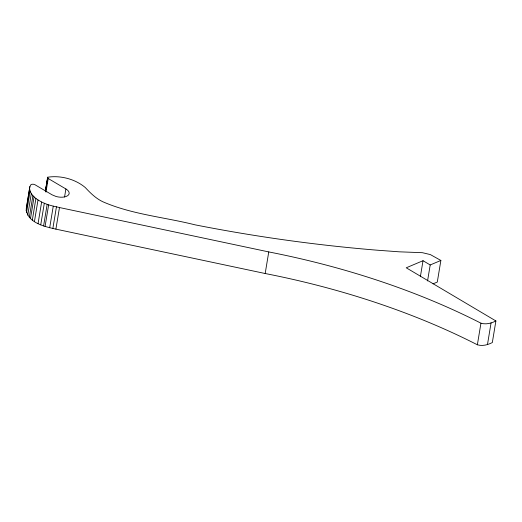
<?xml version="1.0" encoding="UTF-8"?>
<svg xmlns="http://www.w3.org/2000/svg" width="522" height="522" viewBox="0 0 522 522"><rect width="100%" height="100%" fill="white"/><g stroke="black" fill="none" stroke-linecap="round" stroke-linejoin="round"><path stroke-width="0.78" d="M440.875 260.452L430.2 264.961L423.022 260.706L406.24 267.793L495.9 320.958L492.324 342.556C487.737 344.911 482.439 346.327 477.369 344.788A457.801 226.822 9.4 0 0 265.183 273.521L55.906 229.138C44.579 226.613 26.368 222.607 26.302 208.2L29.878 186.602L31.137 184.39L33.114 184.188L34.798 184.638L52.076 194.817L56.122 196.507A10.336 5.122 9.4 0 0 66.059 196.513L67.73 195.665A10.336 5.122 9.4 0 0 66.366 189.238L48.22 178.517L47.73 177.206C60.565 175.248 75.122 179.02 85.23 187.496C90.397 193.036 95.911 198.504 102.86 201.766C131.955 214.477 164.358 217.126 194.934 224.806A813.465 403.036 9.4 0 0 377.393 250.214L399.245 251.819L422.415 252.694L430.35 254.586L440.875 260.452L437.299 282.05L433.025 283.851M26.1 210.614L29.878 186.602M26.524 212.689L30.1 191.091L29.676 189.016M27.744 215.208L31.32 193.61L30.1 191.091M29.317 217.276L32.893 195.678L31.32 193.61M30.498 218.49L34.074 196.892L32.893 195.678M32.331 220.056L35.907 198.458L34.074 196.892M34.432 221.55L38.008 199.952L35.907 198.458M38.054 223.618L41.629 202.021L38.008 199.952M45.342 191.189L47.593 177.591M45.479 190.804L47.73 177.206M45.46 191.613L47.711 178.015M45.969 192.122L48.22 178.517M40.729 224.858L44.305 203.254L41.629 202.021M43.587 225.967L47.163 204.363L44.305 203.254M45.068 226.47L48.644 204.865L47.163 204.363M49.688 227.749L53.264 206.151L48.644 204.865M52.872 228.401L56.448 206.803L53.264 206.151M55.906 229.138L59.482 207.541L56.448 206.803M64.565 196.983L65.883 188.984M265.183 273.521L268.758 251.924L59.482 207.541M420.373 276.706L423.022 260.706M427.551 280.96L430.2 264.961M477.369 344.788L480.945 323.19A457.801 226.822 9.4 0 0 268.758 251.924M487.496 344.435L491.072 322.837M26.302 208.2L26.805 206.927M495.9 320.958C491.313 323.314 486.015 324.73 480.945 323.19"/></g></svg>
